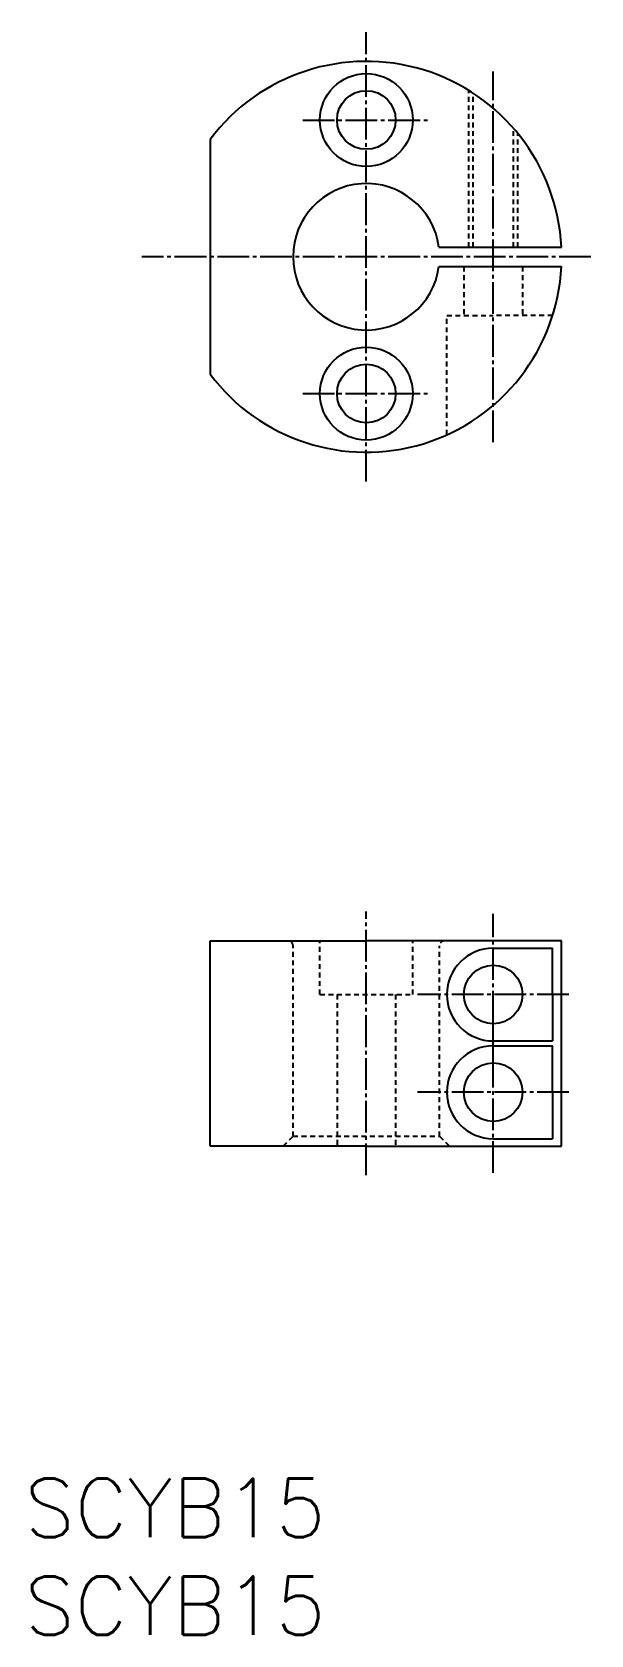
# Model space of a CAD drawing. Extents: x -89 to -32, y -2044 to -1880.
import ezdxf

# ---------------------------------------------------------------- set-up
doc = ezdxf.new("R2010")
doc.units = 0
doc.header["$LTSCALE"] = 0.25
doc.linetypes.add('CENTER', pattern=[17.5, 13, -1.5, 1.5, -1.5])
doc.linetypes.add('DASHED', pattern=[3.5, 2, -1.5])
doc.layers.get('0').update_dxf_attribs({"linetype": 'CONTINUOUS'})
doc.layers.add('CENTER', color=1, linetype='CENTER')
doc.styles.get("Standard").update_dxf_attribs({"font": 'txt', "bigfont": 'BIGFONT'})

msp = doc.modelspace()

# ---------------------------------------------------------------- linework, layer by layer
at = {"color": 3, "linetype": 'DASHED'}
for p, q in [((-44.47, -1901.67), (-44.47, -1885.65)), ((-44.03, -1901.67), (-44.03, -1885.92)), ((-39.9, -1901.67), (-39.9, -1889.52)), ((-39.47, -1901.67), (-39.47, -1890.03)), ((-44.97, -1903.67), (-44.97, -1908.67)), ((-38.97, -1903.67), (-38.97, -1908.67)), ((-46.72, -1920.89), (-46.72, -1908.67)), ((-46.72, -1908.67), (-41.97, -1908.67)), ((-35.89, -1908.67), (-41.97, -1908.67)), ((-62.47, -1992.67), (-62.47, -1973.17)), ((-59.72, -1978.17), (-59.72, -1972.67)), ((-50.22, -1978.17), (-50.22, -1972.67)), ((-47.47, -1992.67), (-47.47, -1973.17)), ((-59.72, -1978.17), (-50.22, -1978.17)), ((-57.97, -1978.17), (-57.97, -1993.67)), ((-51.97, -1978.17), (-51.97, -1993.67)), ((-63.47, -1993.67), (-62.47, -1992.67)), ((-62.47, -1992.67), (-47.47, -1992.67)), ((-47.47, -1992.67), (-46.47, -1993.67))]:
    msp.add_line(p, q, dxfattribs=at)
at = {"color": 7, "linetype": 'CONTINUOUS'}
for p, q in [((-70.97, -1890.67), (-70.97, -1914.67)), ((-47.53, -1901.67), (-34.99, -1901.67)), ((-47.53, -1903.67), (-34.99, -1903.67)), ((-70.97, -1972.67), (-54.97, -1972.67)), ((-70.97, -1993.67), (-70.97, -1972.67)), ((-34.97, -1972.67), (-54.97, -1972.67)), ((-34.97, -1993.67), (-34.97, -1972.67)), ((-41.97, -1973.42), (-35.89, -1973.42)), ((-35.89, -1978.17), (-35.89, -1973.42)), ((-35.89, -1978.17), (-35.89, -1982.92)), ((-41.97, -1982.92), (-35.89, -1982.92)), ((-41.97, -1983.42), (-35.89, -1983.42)), ((-35.89, -1988.17), (-35.89, -1983.42)), ((-35.89, -1988.17), (-35.89, -1992.92)), ((-41.97, -1992.92), (-35.89, -1992.92)), ((-54.97, -1993.67), (-70.97, -1993.67)), ((-54.97, -1993.67), (-34.97, -1993.67))]:
    msp.add_line(p, q, dxfattribs=at)
for centre, radius in [((-54.97, -1888.67), 4.75), ((-54.97, -1888.67), 3), ((-54.97, -1916.67), 4.75), ((-54.97, -1916.67), 3), ((-41.97, -1978.17), 3), ((-41.97, -1988.17), 3)]:
    msp.add_circle(centre, radius, dxfattribs=at)
for centre, radius, start, end in [((-54.97, -1902.67), 20, 2.866, 143.1301), ((-54.97, -1902.67), 7.5, 7.6623, 352.3377), ((-54.97, -1902.67), 20, 216.8699, 357.134), ((-41.97, -1978.17), 4.75, 90, 270), ((-41.97, -1988.17), 4.75, 90, 270)]:
    msp.add_arc(centre, radius, start, end, dxfattribs=at)
at = {"color": 3, "linetype": 'DASHED'}
for centre, start, end in [((-62.97, -1973.17), 0, 90), ((-46.97, -1973.17), 90, 180)]:
    msp.add_arc(centre, 0.5, start, end, dxfattribs=at)
at = {"layer": 'CENTER', "color": 1, "linetype": 'CENTER'}
for p, q in [((-54.97, -1925.67), (-54.97, -1879.67)), ((-41.97, -1921.64), (-41.97, -1883.7)), ((-61.47, -1888.67), (-48.47, -1888.67)), ((-31.97, -1902.67), (-77.97, -1902.67)), ((-61.47, -1916.67), (-48.47, -1916.67)), ((-54.97, -1996.67), (-54.97, -1969.67)), ((-41.97, -1985.42), (-41.97, -1969.92)), ((-34.22, -1978.17), (-49.72, -1978.17)), ((-41.97, -1996.42), (-41.97, -1980.92)), ((-34.22, -1988.17), (-49.72, -1988.17))]:
    msp.add_line(p, q, dxfattribs=at)

# ---------------------------------------------------------------- texts
at = {"color": 7, "linetype": 'CONTINUOUS'}
for p in [(-89.97, -2033.71), (-89.97, -2043.71)]:
    msp.add_text('SCYB15', height=6, dxfattribs=at).set_placement(p)

doc.saveas('drawing.dxf')
